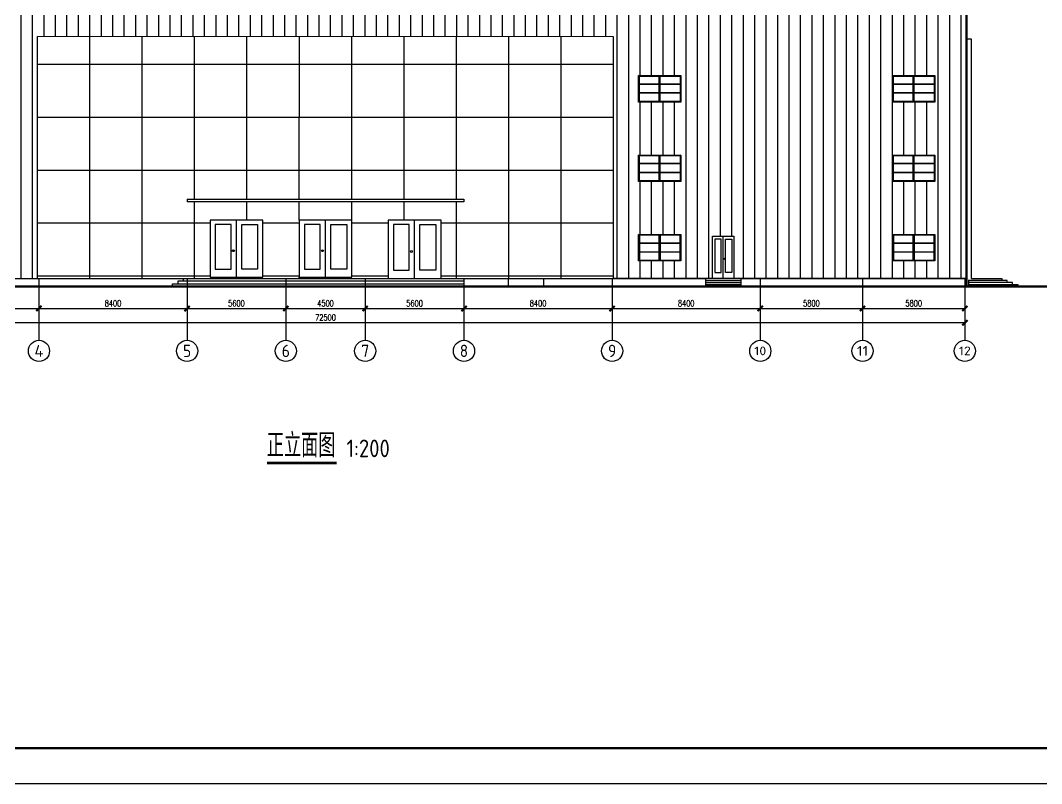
# Model space of a CAD drawing. Extents: x -1 to 1050000, y -900000 to 0.
# Drawn here: x 247610 to 305511, y -180000 to -136753 of the extents above; entities that cross this region are included whole.
import ezdxf
from ezdxf.enums import TextEntityAlignment as Align

# ---------------------------------------------------------------- set-up
doc = ezdxf.new("R2010")
doc.units = 0
doc.header["$LTSCALE"] = 1000
doc.header["$MEASUREMENT"] = 0
for name, color, linetype in [('3T_GLASS', 5, 'Continuous'), ('AXIS', 3, 'Continuous'), ('AXIS_TEXT', 7, 'Continuous'), ('DIM_SYMB', 3, 'Continuous'), ('E_CURTWALL', 71, 'Continuous'), ('E_FLOOR', 4, 'Continuous'), ('E_LINE', 7, 'Continuous'), ('E_ROOF', 4, 'Continuous'), ('E_STAIR', 2, 'Continuous'), ('E_WINDOW', 4, 'Continuous'), ('G-ANNO-TTLB-THIN', 151, 'Continuous'), ('PUB_TEXT', 7, 'Continuous')]:
    doc.layers.add(name, color=color, linetype=linetype)
doc.layers.add('DOTE', color=1, linetype='Continuous', plot=False)
doc.layers.add('G-ANNO-TTLB-WIDE', color=214, linetype='Continuous', lineweight=100)
doc.layers.add('outline', color=10, linetype='Continuous', lineweight=60)
doc.styles.add('_TCH_AXIS', font='tssdeng.shx', dxfattribs={"bigfont": 'GBCBIG.shx'})
doc.styles.add('_TCH_DIM_T3', font='SIMPLEX', dxfattribs={"width": 0.705882, "bigfont": 'GBCBIG'})
doc.styles.get("Standard").update_dxf_attribs({"font": 'gbenor.shx', "bigfont": 'gbcbig.shx'})
doc.dimstyles.new('_TCH_ARCH&&100', dxfattribs={"dimtxt": 297.5, "dimasz": 100, "dimexe": 250, "dimexo": 300, "dimgap": 126.25, "dimtad": 1, "dimdec": 0, "dimzin": 0, "dimdsep": 46, "dimtxsty": '_TCH_DIM_T3', "dimblk": 'ARCHTICK', "dimcen": 0.09, "dimclrt": 7, "dimazin": 2, "dimtfac": 1, "dimtdec": 0, "dimtix": 1, "dimtmove": 2, "dimatfit": 3, "dimfxl": 1, "dimtolj": 1, "dimtzin": 0, "dimarcsym": 0})

# ---------------------------------------------------------------- blocks, each defined once
blk = doc.blocks.new('*U1')
blk.add_line((-525000, 0), (525000, 0))
blk = doc.blocks.new('*U2')
at = {"layer": 'Defpoints', "color": 0, "linetype": 'ByBlock', "lineweight": -2, "transparency": 16777216}
blk.add_blockref('*U1', (0, -180000), dxfattribs=at)
blk = doc.blocks.new('*U24')
at = {"layer": 'E_WINDOW'}
for p, q in [((48, 1467), (0, 1500)), ((0, 1500), (2400, 1500)), ((0, 0), (0, 1500)), ((2352, 1467), (48, 1467)), ((48, 1467), (48, 33)), ((1176, 34), (1176, 1466)), ((1176, 1466), (1224, 1466)), ((1224, 1466), (1224, 34)), ((2400, 1500), (2352, 1467)), ((2352, 33), (2352, 1467)), ((2400, 1500), (2400, 0)), ((48, 996), (48, 1013)), ((48, 1013), (1176, 1013)), ((1176, 996), (48, 996)), ((1224, 1013), (2352, 1013)), ((2352, 996), (1224, 996)), ((2352, 1013), (2352, 996)), ((0, 0), (48, 33)), ((2400, 0), (0, 0)), ((48, 500), (48, 517)), ((48, 517), (1176, 517)), ((1176, 500), (48, 500)), ((48, 33), (2352, 33)), ((1224, 34), (1176, 34)), ((1224, 517), (2352, 517)), ((2352, 500), (1224, 500)), ((2352, 517), (2352, 500)), ((2400, 0), (2352, 33))]:
    blk.add_line(p, q, dxfattribs=at)
blk = doc.blocks.new('*U25')
at = {"layer": 'E_WINDOW'}
for p, q in [((48, 1467), (0, 1500)), ((0, 1500), (2400, 1500)), ((0, 0), (0, 1500)), ((2352, 1467), (48, 1467)), ((48, 1467), (48, 33)), ((1176, 34), (1176, 1466)), ((1176, 1466), (1224, 1466)), ((1224, 1466), (1224, 34)), ((2400, 1500), (2352, 1467)), ((2352, 33), (2352, 1467)), ((2400, 1500), (2400, 0)), ((48, 996), (48, 1013)), ((48, 1013), (1176, 1013)), ((1176, 996), (48, 996)), ((1224, 1013), (2352, 1013)), ((2352, 996), (1224, 996)), ((2352, 1013), (2352, 996)), ((0, 0), (48, 33)), ((2400, 0), (0, 0)), ((48, 500), (48, 517)), ((48, 517), (1176, 517)), ((1176, 500), (48, 500)), ((48, 33), (2352, 33)), ((1224, 34), (1176, 34)), ((1224, 517), (2352, 517)), ((2352, 500), (1224, 500)), ((2352, 517), (2352, 500)), ((2400, 0), (2352, 33))]:
    blk.add_line(p, q, dxfattribs=at)
blk = doc.blocks.new('*U28')
at = {"layer": 'E_WINDOW'}
for p, q in [((48, 1467), (0, 1500)), ((0, 1500), (2400, 1500)), ((0, 0), (0, 1500)), ((48, 1467), (2352, 1467)), ((48, 33), (48, 1467)), ((1176, 34), (1176, 1466)), ((1176, 1466), (1224, 1466)), ((1224, 34), (1224, 1466)), ((2400, 1500), (2352, 1467)), ((2352, 1467), (2352, 33)), ((2400, 1500), (2400, 0)), ((1176, 1013), (48, 1013)), ((48, 996), (48, 1013)), ((1176, 996), (48, 996)), ((2352, 1013), (1224, 1013)), ((2352, 996), (1224, 996)), ((2352, 1013), (2352, 996)), ((48, 33), (0, 0)), ((2400, 0), (0, 0)), ((1176, 517), (48, 517)), ((48, 500), (48, 517)), ((1176, 500), (48, 500)), ((2352, 33), (48, 33)), ((1224, 34), (1176, 34)), ((2352, 517), (1224, 517)), ((2352, 500), (1224, 500)), ((2352, 517), (2352, 500)), ((2352, 33), (2400, 0))]:
    blk.add_line(p, q, dxfattribs=at)
blk = doc.blocks.new('*U29')
at = {"layer": 'E_WINDOW'}
for p, q in [((48, 1467), (0, 1500)), ((0, 1500), (2400, 1500)), ((0, 0), (0, 1500)), ((48, 1467), (2352, 1467)), ((48, 33), (48, 1467)), ((1176, 34), (1176, 1466)), ((1176, 1466), (1224, 1466)), ((1224, 34), (1224, 1466)), ((2400, 1500), (2352, 1467)), ((2352, 1467), (2352, 33)), ((2400, 1500), (2400, 0)), ((1176, 1013), (48, 1013)), ((48, 996), (48, 1013)), ((1176, 996), (48, 996)), ((2352, 1013), (1224, 1013)), ((2352, 996), (1224, 996)), ((2352, 1013), (2352, 996)), ((48, 33), (0, 0)), ((2400, 0), (0, 0)), ((1176, 517), (48, 517)), ((48, 500), (48, 517)), ((1176, 500), (48, 500)), ((2352, 33), (48, 33)), ((1224, 34), (1176, 34)), ((2352, 517), (1224, 517)), ((2352, 500), (1224, 500)), ((2352, 517), (2352, 500)), ((2352, 33), (2400, 0))]:
    blk.add_line(p, q, dxfattribs=at)
blk = doc.blocks.new('*U30')
at = {"layer": 'E_WINDOW'}
for p, q in [((48, 1467), (0, 1500)), ((0, 1500), (2400, 1500)), ((0, 0), (0, 1500)), ((48, 1467), (2352, 1467)), ((48, 33), (48, 1467)), ((1176, 34), (1176, 1466)), ((1176, 1466), (1224, 1466)), ((1224, 34), (1224, 1466)), ((2400, 1500), (2352, 1467)), ((2352, 1467), (2352, 33)), ((2400, 1500), (2400, 0)), ((1176, 1013), (48, 1013)), ((48, 996), (48, 1013)), ((1176, 996), (48, 996)), ((2352, 1013), (1224, 1013)), ((2352, 996), (1224, 996)), ((2352, 1013), (2352, 996)), ((48, 33), (0, 0)), ((2400, 0), (0, 0)), ((1176, 517), (48, 517)), ((48, 500), (48, 517)), ((1176, 500), (48, 500)), ((2352, 33), (48, 33)), ((1224, 34), (1176, 34)), ((2352, 517), (1224, 517)), ((2352, 500), (1224, 500)), ((2352, 517), (2352, 500)), ((2352, 33), (2400, 0))]:
    blk.add_line(p, q, dxfattribs=at)
blk = doc.blocks.new('*U31')
at = {"layer": 'E_WINDOW'}
for p, q in [((48, 1467), (0, 1500)), ((0, 1500), (2400, 1500)), ((0, 0), (0, 1500)), ((48, 1467), (2352, 1467)), ((48, 33), (48, 1467)), ((1176, 34), (1176, 1466)), ((1176, 1466), (1224, 1466)), ((1224, 34), (1224, 1466)), ((2400, 1500), (2352, 1467)), ((2352, 1467), (2352, 33)), ((2400, 1500), (2400, 0)), ((1176, 1013), (48, 1013)), ((48, 996), (48, 1013)), ((1176, 996), (48, 996)), ((2352, 1013), (1224, 1013)), ((2352, 996), (1224, 996)), ((2352, 1013), (2352, 996)), ((48, 33), (0, 0)), ((2400, 0), (0, 0)), ((1176, 517), (48, 517)), ((48, 500), (48, 517)), ((1176, 500), (48, 500)), ((2352, 33), (48, 33)), ((1224, 34), (1176, 34)), ((2352, 517), (1224, 517)), ((2352, 500), (1224, 500)), ((2352, 517), (2352, 500)), ((2352, 33), (2400, 0))]:
    blk.add_line(p, q, dxfattribs=at)
blk = doc.blocks.new('_ArchTick')
at = {"color": 0, "linetype": 'ByBlock', "const_width": 0.4}
blk.add_lwpolyline([(-0.5, -0.5), (0.5, 0.5)], dxfattribs=at)
blk = doc.blocks.new('*D655')
at = {"layer": 'AXIS', "color": 0, "lineweight": -2, "transparency": 16777216}
for p, q in [((240260, -152130.845965), (240260, -153330.845965)), ((248660, -152130.845965), (248660, -153330.845965)), ((240260, -153080.845965), (248660, -153080.845965))]:
    blk.add_line(p, q, dxfattribs=at)
at = {"layer": 'Defpoints', "color": 0, "transparency": 16777216}
for p in [(240260, -151830.845965), (248660, -151830.845965), (248660, -153080.845965)]:
    blk.add_point(p, dxfattribs=at)
at = {"layer": 'AXIS', "color": 0, "lineweight": -2, "transparency": 16777216, "xscale": 300, "yscale": 300, "zscale": 300, "rotation": 180}
blk.add_blockref('_ArchTick', (240260, -153080.845965), dxfattribs=at)
at = {"layer": 'AXIS', "color": 0, "lineweight": -2, "transparency": 16777216, "xscale": 300, "yscale": 300, "zscale": 300}
blk.add_blockref('_ArchTick', (248660, -153080.845965), dxfattribs=at)
at = {"layer": 'AXIS', "color": 7, "transparency": 16777216, "insert": (244460, -152785.845965), "char_height": 350, "attachment_point": 5, "style": '_TCH_DIM_T3'}
blk.add_mtext('\\A1;8400', dxfattribs=at)
blk = doc.blocks.new('*D656')
at = {"layer": 'AXIS', "color": 0, "lineweight": -2, "transparency": 16777216}
for p, q in [((248660, -152130.845965), (248660, -153330.845965)), ((257060, -152130.845965), (257060, -153330.845965)), ((248660, -153080.845965), (257060, -153080.845965))]:
    blk.add_line(p, q, dxfattribs=at)
at = {"layer": 'Defpoints', "color": 0, "transparency": 16777216}
for p in [(248660, -151830.845965), (257060, -151830.845965), (257060, -153080.845965)]:
    blk.add_point(p, dxfattribs=at)
at = {"layer": 'AXIS', "color": 0, "lineweight": -2, "transparency": 16777216, "xscale": 300, "yscale": 300, "zscale": 300, "rotation": 180}
blk.add_blockref('_ArchTick', (248660, -153080.845965), dxfattribs=at)
at = {"layer": 'AXIS', "color": 0, "lineweight": -2, "transparency": 16777216, "xscale": 300, "yscale": 300, "zscale": 300}
blk.add_blockref('_ArchTick', (257060, -153080.845965), dxfattribs=at)
at = {"layer": 'AXIS', "color": 7, "transparency": 16777216, "insert": (252860, -152785.845965), "char_height": 350, "attachment_point": 5, "style": '_TCH_DIM_T3'}
blk.add_mtext('\\A1;8400', dxfattribs=at)
blk = doc.blocks.new('*D657')
at = {"layer": 'AXIS', "color": 0, "lineweight": -2, "transparency": 16777216}
for p, q in [((257060, -152130.845965), (257060, -153330.845965)), ((262660, -152130.845965), (262660, -153330.845965)), ((257060, -153080.845965), (262660, -153080.845965))]:
    blk.add_line(p, q, dxfattribs=at)
at = {"layer": 'Defpoints', "color": 0, "transparency": 16777216}
for p in [(257060, -151830.845965), (262660, -151830.845965), (262660, -153080.845965)]:
    blk.add_point(p, dxfattribs=at)
at = {"layer": 'AXIS', "color": 0, "lineweight": -2, "transparency": 16777216, "xscale": 300, "yscale": 300, "zscale": 300, "rotation": 180}
blk.add_blockref('_ArchTick', (257060, -153080.845965), dxfattribs=at)
at = {"layer": 'AXIS', "color": 0, "lineweight": -2, "transparency": 16777216, "xscale": 300, "yscale": 300, "zscale": 300}
blk.add_blockref('_ArchTick', (262660, -153080.845965), dxfattribs=at)
at = {"layer": 'AXIS', "color": 7, "transparency": 16777216, "insert": (259860, -152785.845965), "char_height": 350, "attachment_point": 5, "style": '_TCH_DIM_T3'}
blk.add_mtext('\\A1;5600', dxfattribs=at)
blk = doc.blocks.new('*D658')
at = {"layer": 'AXIS', "color": 0, "lineweight": -2, "transparency": 16777216}
for p, q in [((262660, -152130.845965), (262660, -153330.845965)), ((267160, -152130.845965), (267160, -153330.845965)), ((262660, -153080.845965), (267160, -153080.845965))]:
    blk.add_line(p, q, dxfattribs=at)
at = {"layer": 'Defpoints', "color": 0, "transparency": 16777216}
for p in [(262660, -151830.845965), (267160, -151830.845965), (267160, -153080.845965)]:
    blk.add_point(p, dxfattribs=at)
at = {"layer": 'AXIS', "color": 0, "lineweight": -2, "transparency": 16777216, "xscale": 300, "yscale": 300, "zscale": 300, "rotation": 180}
blk.add_blockref('_ArchTick', (262660, -153080.845965), dxfattribs=at)
at = {"layer": 'AXIS', "color": 0, "lineweight": -2, "transparency": 16777216, "xscale": 300, "yscale": 300, "zscale": 300}
blk.add_blockref('_ArchTick', (267160, -153080.845965), dxfattribs=at)
at = {"layer": 'AXIS', "color": 7, "transparency": 16777216, "insert": (264910, -152785.845965), "char_height": 350, "attachment_point": 5, "style": '_TCH_DIM_T3'}
blk.add_mtext('\\A1;4500', dxfattribs=at)
blk = doc.blocks.new('*D659')
at = {"layer": 'AXIS', "color": 0, "lineweight": -2, "transparency": 16777216}
for p, q in [((267160, -152130.845965), (267160, -153330.845965)), ((272760, -152130.845965), (272760, -153330.845965)), ((267160, -153080.845965), (272760, -153080.845965))]:
    blk.add_line(p, q, dxfattribs=at)
at = {"layer": 'Defpoints', "color": 0, "transparency": 16777216}
for p in [(267160, -151830.845965), (272760, -151830.845965), (272760, -153080.845965)]:
    blk.add_point(p, dxfattribs=at)
at = {"layer": 'AXIS', "color": 0, "lineweight": -2, "transparency": 16777216, "xscale": 300, "yscale": 300, "zscale": 300, "rotation": 180}
blk.add_blockref('_ArchTick', (267160, -153080.845965), dxfattribs=at)
at = {"layer": 'AXIS', "color": 0, "lineweight": -2, "transparency": 16777216, "xscale": 300, "yscale": 300, "zscale": 300}
blk.add_blockref('_ArchTick', (272760, -153080.845965), dxfattribs=at)
at = {"layer": 'AXIS', "color": 7, "transparency": 16777216, "insert": (269960, -152785.845965), "char_height": 350, "attachment_point": 5, "style": '_TCH_DIM_T3'}
blk.add_mtext('\\A1;5600', dxfattribs=at)
blk = doc.blocks.new('*D647')
at = {"layer": 'AXIS', "color": 0, "lineweight": -2, "transparency": 16777216}
for p, q in [((272760, -152130.845965), (272760, -153330.845965)), ((281160, -152130.845965), (281160, -153330.845965)), ((272760, -153080.845965), (281160, -153080.845965))]:
    blk.add_line(p, q, dxfattribs=at)
at = {"layer": 'Defpoints', "color": 0, "transparency": 16777216}
for p in [(272760, -151830.845965), (281160, -151830.845965), (281160, -153080.845965)]:
    blk.add_point(p, dxfattribs=at)
at = {"layer": 'AXIS', "color": 0, "lineweight": -2, "transparency": 16777216, "xscale": 300, "yscale": 300, "zscale": 300, "rotation": 180}
blk.add_blockref('_ArchTick', (272760, -153080.845965), dxfattribs=at)
at = {"layer": 'AXIS', "color": 0, "lineweight": -2, "transparency": 16777216, "xscale": 300, "yscale": 300, "zscale": 300}
blk.add_blockref('_ArchTick', (281160, -153080.845965), dxfattribs=at)
at = {"layer": 'AXIS', "color": 7, "transparency": 16777216, "insert": (276960, -152785.845965), "char_height": 350, "attachment_point": 5, "style": '_TCH_DIM_T3'}
blk.add_mtext('\\A1;8400', dxfattribs=at)
blk = doc.blocks.new('*D648')
at = {"layer": 'AXIS', "color": 0, "lineweight": -2, "transparency": 16777216}
for p, q in [((281160, -152130.845965), (281160, -153330.845965)), ((289560, -152130.845965), (289560, -153330.845965)), ((281160, -153080.845965), (289560, -153080.845965))]:
    blk.add_line(p, q, dxfattribs=at)
at = {"layer": 'Defpoints', "color": 0, "transparency": 16777216}
for p in [(281160, -151830.845965), (289560, -151830.845965), (289560, -153080.845965)]:
    blk.add_point(p, dxfattribs=at)
at = {"layer": 'AXIS', "color": 0, "lineweight": -2, "transparency": 16777216, "xscale": 300, "yscale": 300, "zscale": 300, "rotation": 180}
blk.add_blockref('_ArchTick', (281160, -153080.845965), dxfattribs=at)
at = {"layer": 'AXIS', "color": 0, "lineweight": -2, "transparency": 16777216, "xscale": 300, "yscale": 300, "zscale": 300}
blk.add_blockref('_ArchTick', (289560, -153080.845965), dxfattribs=at)
at = {"layer": 'AXIS', "color": 7, "transparency": 16777216, "insert": (285360, -152785.845965), "char_height": 350, "attachment_point": 5, "style": '_TCH_DIM_T3'}
blk.add_mtext('\\A1;8400', dxfattribs=at)
blk = doc.blocks.new('*D649')
at = {"layer": 'AXIS', "color": 0, "lineweight": -2, "transparency": 16777216}
for p, q in [((289560, -152130.845965), (289560, -153330.845965)), ((295360, -152130.845965), (295360, -153330.845965)), ((289560, -153080.845965), (295360, -153080.845965))]:
    blk.add_line(p, q, dxfattribs=at)
at = {"layer": 'Defpoints', "color": 0, "transparency": 16777216}
for p in [(289560, -151830.845965), (295360, -151830.845965), (295360, -153080.845965)]:
    blk.add_point(p, dxfattribs=at)
at = {"layer": 'AXIS', "color": 0, "lineweight": -2, "transparency": 16777216, "xscale": 300, "yscale": 300, "zscale": 300, "rotation": 180}
blk.add_blockref('_ArchTick', (289560, -153080.845965), dxfattribs=at)
at = {"layer": 'AXIS', "color": 0, "lineweight": -2, "transparency": 16777216, "xscale": 300, "yscale": 300, "zscale": 300}
blk.add_blockref('_ArchTick', (295360, -153080.845965), dxfattribs=at)
at = {"layer": 'AXIS', "color": 7, "transparency": 16777216, "insert": (292460, -152785.845965), "char_height": 350, "attachment_point": 5, "style": '_TCH_DIM_T3'}
blk.add_mtext('\\A1;5800', dxfattribs=at)
blk = doc.blocks.new('*D650')
at = {"layer": 'AXIS', "color": 0, "lineweight": -2, "transparency": 16777216}
for p, q in [((295360, -152130.845965), (295360, -153330.845965)), ((301160, -152130.845965), (301160, -153330.845965)), ((295360, -153080.845965), (301160, -153080.845965))]:
    blk.add_line(p, q, dxfattribs=at)
at = {"layer": 'Defpoints', "color": 0, "transparency": 16777216}
for p in [(295360, -151830.845965), (301160, -151830.845965), (301160, -153080.845965)]:
    blk.add_point(p, dxfattribs=at)
at = {"layer": 'AXIS', "color": 0, "lineweight": -2, "transparency": 16777216, "xscale": 300, "yscale": 300, "zscale": 300, "rotation": 180}
blk.add_blockref('_ArchTick', (295360, -153080.845965), dxfattribs=at)
at = {"layer": 'AXIS', "color": 0, "lineweight": -2, "transparency": 16777216, "xscale": 300, "yscale": 300, "zscale": 300}
blk.add_blockref('_ArchTick', (301160, -153080.845965), dxfattribs=at)
at = {"layer": 'AXIS', "color": 7, "transparency": 16777216, "insert": (298260, -152785.845965), "char_height": 350, "attachment_point": 5, "style": '_TCH_DIM_T3'}
blk.add_mtext('\\A1;5800', dxfattribs=at)
blk = doc.blocks.new('*D651')
at = {"layer": 'AXIS', "color": 0, "lineweight": -2, "transparency": 16777216}
for p, q in [((228660, -152130.845965), (228660, -154130.845965)), ((301160, -152130.845965), (301160, -154130.845965)), ((228660, -153880.845965), (301160, -153880.845965))]:
    blk.add_line(p, q, dxfattribs=at)
at = {"layer": 'Defpoints', "color": 0, "transparency": 16777216}
for p in [(228660, -151830.845965), (301160, -151830.845965), (301160, -153880.845965)]:
    blk.add_point(p, dxfattribs=at)
at = {"layer": 'AXIS', "color": 0, "lineweight": -2, "transparency": 16777216, "xscale": 300, "yscale": 300, "zscale": 300, "rotation": 180}
blk.add_blockref('_ArchTick', (228660, -153880.845965), dxfattribs=at)
at = {"layer": 'AXIS', "color": 0, "lineweight": -2, "transparency": 16777216, "xscale": 300, "yscale": 300, "zscale": 300}
blk.add_blockref('_ArchTick', (301160, -153880.845965), dxfattribs=at)
at = {"layer": 'AXIS', "color": 7, "transparency": 16777216, "insert": (264910, -153585.845965), "char_height": 350, "attachment_point": 5, "style": '_TCH_DIM_T3'}
blk.add_mtext('\\A1;72500', dxfattribs=at)
blk = doc.blocks.new('$EWDLib$00000642')
for p, q in [((1500, 2100), (0, 2100)), ((0, 2100), (0, 0)), ((1500, 0), (1500, 2100)), ((150, 1950), (150, 300)), ((600, 1950), (150, 1950)), ((900, 1950), (1350, 1950)), ((1350, 1950), (1350, 300)), ((150, 300), (600, 300)), ((1350, 300), (900, 300)), ((0, 0), (1500, 0))]:
    blk.add_line(p, q)
for points in [[(750, 0), (750, 2100)], [(600, 300), (600, 1950)], [(900, 300), (900, 1950)]]:
    blk.add_lwpolyline(points)
blk.add_circle((663, 975), 31)

msp = doc.modelspace()

# ---------------------------------------------------------------- hatches: boundary and pattern name
at = {"layer": '3T_GLASS'}
h = msp.add_hatch(dxfattribs=at)
h.set_pattern_fill('_USER', color=5, scale=650, angle=90, pattern_type=0)
h.set_pattern_definition([(90, (0, 0), (-650, 4e-14), [])])
h.paths.add_polyline_path([(301260, -136380.85), (289660, -136380.85), (240160, -136380.85), (228560, -136380.85), (228560, -151380.85), (241760, -151380.85), (241760, -148980.76), (242960, -148980.76), (242960, -151380.85), (243360, -151380.85), (248585, -151380.85), (248585, -137669.45), (281235, -137674.26), (281235, -151380.85), (286860, -151380.85), (286860, -148980.76), (288060, -148980.76), (288060, -151380.85), (288460, -151380.85), (301260, -151380.85)])
h.paths.add_polyline_path([(285060, -144380.85), (285060, -145880.85), (282660, -145880.85), (282660, -144380.85)], flags=16)
h.paths.add_polyline_path([(285012.07, -144414.27), (285012.07, -145847.42), (282707.93, -145847.42), (282707.93, -144414.27)], flags=0)
h.paths.add_polyline_path([(285011.81, -144884.93), (283883.97, -144884.93), (283883.97, -145363.77), (285011.81, -145363.77), (285011.81, -145380.48), (283883.97, -145380.48), (283883.97, -145847.06), (283836.03, -145847.06), (283836.03, -145380.48), (282708.19, -145380.48), (282708.19, -145363.77), (283836.03, -145363.77), (283836.03, -144884.93), (282708.19, -144884.93), (282708.19, -144868.22), (283836.03, -144868.22), (283836.03, -144414.45), (283883.97, -144414.45), (283883.97, -144868.22), (285011.81, -144868.22)], flags=0)
h.paths.add_polyline_path([(285060, -141380.85), (282660, -141380.85), (282660, -139880.85), (285060, -139880.85)], flags=16)
h.paths.add_polyline_path([(285012.07, -141347.42), (282707.93, -141347.42), (282707.93, -139914.27), (285012.07, -139914.27)], flags=0)
h.paths.add_polyline_path([(285011.81, -140880.48), (283883.97, -140880.48), (283883.97, -141347.06), (283836.03, -141347.06), (283836.03, -140880.48), (282708.19, -140880.48), (282708.19, -140863.77), (283836.03, -140863.77), (283836.03, -140384.93), (282708.19, -140384.93), (282708.19, -140368.22), (283836.03, -140368.22), (283836.03, -139914.45), (283883.97, -139914.45), (283883.97, -140368.22), (285011.81, -140368.22), (285011.81, -140384.93), (283883.97, -140384.93), (283883.97, -140863.77), (285011.81, -140863.77)], flags=0)
h.paths.add_polyline_path([(285060, -148880.85), (285060, -150380.85), (282660, -150380.85), (282660, -148880.85)], flags=16)
h.paths.add_polyline_path([(285012.07, -148914.27), (285012.07, -150347.42), (282707.93, -150347.42), (282707.93, -148914.27)], flags=0)
h.paths.add_polyline_path([(285011.81, -149384.93), (283883.97, -149384.93), (283883.97, -149863.77), (285011.81, -149863.77), (285011.81, -149880.48), (283883.97, -149880.48), (283883.97, -150347.06), (283836.03, -150347.06), (283836.03, -149880.48), (282708.19, -149880.48), (282708.19, -149863.77), (283836.03, -149863.77), (283836.03, -149384.93), (282708.19, -149384.93), (282708.19, -149368.22), (283836.03, -149368.22), (283836.03, -148914.45), (283883.97, -148914.45), (283883.97, -149368.22), (285011.81, -149368.22)], flags=0)
h.paths.add_polyline_path([(297060, -144380.85), (299460, -144380.85), (299460, -145880.85), (297060, -145880.85)], flags=16)
h.paths.add_polyline_path([(297107.93, -144414.27), (299412.07, -144414.27), (299412.07, -145847.42), (297107.93, -145847.42)], flags=0)
h.paths.add_polyline_path([(297060, -141380.85), (297060, -139880.85), (299460, -139880.85), (299460, -141380.85)], flags=16)
h.paths.add_polyline_path([(297107.93, -141347.42), (297107.93, -139914.27), (299412.07, -139914.27), (299412.07, -141347.42)], flags=0)
h.paths.add_polyline_path([(297108.19, -144868.22), (298236.03, -144868.22), (298236.03, -144414.45), (298283.97, -144414.45), (298283.97, -144868.22), (299411.81, -144868.22), (299411.81, -144884.93), (298283.97, -144884.93), (298283.97, -145363.77), (299411.81, -145363.77), (299411.81, -145380.48), (298283.97, -145380.48), (298283.97, -145847.06), (298236.03, -145847.06), (298236.03, -145380.48), (297108.19, -145380.48), (297108.19, -145363.77), (298236.03, -145363.77), (298236.03, -144884.93), (297108.19, -144884.93)], flags=0)
h.paths.add_polyline_path([(297108.19, -140880.48), (297108.19, -140863.77), (298236.03, -140863.77), (298236.03, -140384.93), (297108.19, -140384.93), (297108.19, -140368.22), (298236.03, -140368.22), (298236.03, -139914.45), (298283.97, -139914.45), (298283.97, -140368.22), (299411.81, -140368.22), (299411.81, -140384.93), (298283.97, -140384.93), (298283.97, -140863.77), (299411.81, -140863.77), (299411.81, -140880.48), (298283.97, -140880.48), (298283.97, -141347.06), (298236.03, -141347.06), (298236.03, -140880.48)], flags=0)
h.paths.add_polyline_path([(297060, -148880.85), (299460, -148880.85), (299460, -150380.85), (297060, -150380.85)], flags=16)
h.paths.add_polyline_path([(297107.93, -148914.27), (299412.07, -148914.27), (299412.07, -150347.42), (297107.93, -150347.42)], flags=0)
h.paths.add_polyline_path([(297108.19, -149368.22), (298236.03, -149368.22), (298236.03, -148914.45), (298283.97, -148914.45), (298283.97, -149368.22), (299411.81, -149368.22), (299411.81, -149384.93), (298283.97, -149384.93), (298283.97, -149863.77), (299411.81, -149863.77), (299411.81, -149880.48), (298283.97, -149880.48), (298283.97, -150347.06), (298236.03, -150347.06), (298236.03, -149880.48), (297108.19, -149880.48), (297108.19, -149863.77), (298236.03, -149863.77), (298236.03, -149384.93), (297108.19, -149384.93)], flags=0)
h.paths.add_polyline_path([(247160, -144380.85), (247160, -145880.85), (244760, -145880.85), (244760, -144380.85)], flags=16)
h.paths.add_polyline_path([(247112.07, -144414.27), (247112.07, -145847.42), (244807.93, -145847.42), (244807.93, -144414.27)], flags=0)
h.paths.add_polyline_path([(247160, -141380.85), (244760, -141380.85), (244760, -139880.85), (247160, -139880.85)], flags=16)
h.paths.add_polyline_path([(247112.07, -141347.42), (244807.93, -141347.42), (244807.93, -139914.27), (247112.07, -139914.27)], flags=0)
h.paths.add_polyline_path([(247111.81, -144884.93), (245983.97, -144884.93), (245983.97, -145363.77), (247111.81, -145363.77), (247111.81, -145380.48), (245983.97, -145380.48), (245983.97, -145847.06), (245936.03, -145847.06), (245936.03, -145380.48), (244808.19, -145380.48), (244808.19, -145363.77), (245936.03, -145363.77), (245936.03, -144884.93), (244808.19, -144884.93), (244808.19, -144868.22), (245936.03, -144868.22), (245936.03, -144414.45), (245983.97, -144414.45), (245983.97, -144868.22), (247111.81, -144868.22)], flags=0)
h.paths.add_polyline_path([(247111.81, -140880.48), (245983.97, -140880.48), (245983.97, -141347.06), (245936.03, -141347.06), (245936.03, -140880.48), (244808.19, -140880.48), (244808.19, -140863.77), (245936.03, -140863.77), (245936.03, -140384.93), (244808.19, -140384.93), (244808.19, -140368.22), (245936.03, -140368.22), (245936.03, -139914.45), (245983.97, -139914.45), (245983.97, -140368.22), (247111.81, -140368.22), (247111.81, -140384.93), (245983.97, -140384.93), (245983.97, -140863.77), (247111.81, -140863.77)], flags=0)
h.paths.add_polyline_path([(247160, -148880.85), (247160, -150380.85), (244760, -150380.85), (244760, -148880.85)], flags=16)
h.paths.add_polyline_path([(247112.07, -148914.27), (247112.07, -150347.42), (244807.93, -150347.42), (244807.93, -148914.27)], flags=0)
h.paths.add_polyline_path([(247111.81, -149384.93), (245983.97, -149384.93), (245983.97, -149863.77), (247111.81, -149863.77), (247111.81, -149880.48), (245983.97, -149880.48), (245983.97, -150347.06), (245936.03, -150347.06), (245936.03, -149880.48), (244808.19, -149880.48), (244808.19, -149863.77), (245936.03, -149863.77), (245936.03, -149384.93), (244808.19, -149384.93), (244808.19, -149368.22), (245936.03, -149368.22), (245936.03, -148914.45), (245983.97, -148914.45), (245983.97, -149368.22), (247111.81, -149368.22)], flags=0)

# ---------------------------------------------------------------- linework, layer by layer
at = {"layer": 'AXIS'}
for p, q in [((248660, -152880.85), (248660, -154880.85)), ((257060, -152880.85), (257060, -154880.85)), ((262660, -152880.85), (262660, -154880.85)), ((267160, -152880.85), (267160, -154880.85)), ((272760, -152880.85), (272760, -154880.85)), ((281160, -152880.85), (281160, -154880.85)), ((289560, -152880.85), (289560, -154880.85)), ((295360, -152880.85), (295360, -154880.85)), ((301160, -152880.85), (301160, -154880.85))]:
    msp.add_line(p, q, dxfattribs=at)
for centre in [(248660, -155480.85), (257060, -155480.85), (262660, -155480.85), (267160, -155480.85), (272760, -155480.85), (281160, -155480.85), (289560, -155480.85), (295360, -155480.85), (301160, -155480.85)]:
    msp.add_circle(centre, 600, dxfattribs=at)
at = {"layer": 'DIM_SYMB', "const_width": 140}
msp.add_lwpolyline([(261581.92, -161831.87), (265540.64, -161831.87)], dxfattribs=at)
at = {"layer": 'DOTE'}
for p, q in [((248660, -151380.85), (248660, -152880.85)), ((257060, -151380.85), (257060, -152880.85)), ((262660, -151380.85), (262660, -152880.85)), ((267160, -151380.85), (267160, -152880.85)), ((272760, -151380.85), (272760, -152880.85)), ((281160, -151380.85), (281160, -152880.85)), ((289560, -151380.85), (289560, -152880.85)), ((295360, -151380.85), (295360, -152880.85)), ((301160, -151380.85), (301160, -152880.85))]:
    msp.add_line(p, q, dxfattribs=at)
at = {"layer": 'E_CURTWALL'}
for p, q in [((278271.74, -151380.85), (278274.62, -137672.74)), ((281235, -151380.85), (281235, -137674.26))]:
    msp.add_line(p, q, dxfattribs=at)
for points in [[(248585, -151380.85), (248585, -137670.77)], [(251541.74, -151380.85), (251544.62, -137670.97)], [(254511.74, -151380.85), (254514.62, -137671.17)], [(257482.68, -146880.85), (257484.62, -137671.36)], [(260452.68, -146880.85), (260454.62, -137671.56)], [(263422.68, -146880.85), (263424.62, -137671.76)], [(266392.68, -146880.85), (266394.62, -137671.95)], [(269362.68, -146880.85), (269364.62, -137672.15)], [(272332.68, -146880.85), (272334.62, -137672.34)], [(275301.74, -151380.85), (275304.62, -137672.54)], [(301530, -151380.85), (301530, -137805.85), (301260, -137805.85)], [(248585, -139230.85), (281235, -139230.85)], [(248585, -142230.85), (281235, -142230.85)], [(248585, -145230.85), (281235, -145230.85)], [(257481.74, -151380.85), (257482.65, -147030.85)], [(260452.43, -148080.85), (260452.65, -147030.85)], [(263422.43, -148080.85), (263422.65, -147030.85)], [(266392.43, -148080.85), (266392.65, -147030.85)], [(269362.43, -148080.85), (269362.65, -147030.85)], [(272331.74, -151380.85), (272332.65, -147030.85)], [(248585, -148230.85), (258360, -148230.85)], [(261360, -148230.85), (263410, -148230.85)], [(266410, -148230.85), (268460, -148230.85)], [(271460, -148230.85), (281235, -148230.85)], [(248585, -151230.85), (258360, -151230.85)], [(260451.74, -151380.85), (260451.75, -151305.85)], [(261360, -151230.85), (263410, -151230.85)], [(263421.74, -151380.85), (263421.75, -151305.85)], [(266391.74, -151380.85), (266391.75, -151305.85)], [(266410, -151230.85), (268460, -151230.85)], [(271460, -151230.85), (281235, -151230.85)]]:
    msp.add_lwpolyline(points, dxfattribs=at)
at = {"layer": 'E_FLOOR'}
msp.add_lwpolyline([(228560, -151380.85), (301260, -151380.85)], dxfattribs=at)
at = {"layer": 'E_LINE'}
for p, q in [((301260, -151830.85), (301260, -136380.85)), ((228560, -151380.85), (248585, -151380.85)), ((301260, -151380.85), (281235, -151380.85))]:
    msp.add_line(p, q, dxfattribs=at)
at = {"layer": 'E_LINE', "lineweight": 90}
msp.add_line((217655, -151830.85), (312165, -151830.85), dxfattribs=at)
at = {"layer": 'E_LINE', "const_width": 40}
msp.add_lwpolyline([(217655, -151850.85), (312165, -151850.85)], dxfattribs=at)
at = {"layer": 'E_ROOF'}
msp.add_line((281235, -137674.26), (248585, -137669.45), dxfattribs=at)
at = {"layer": 'E_STAIR'}
for p, q in [((257060, -146880.85), (272760, -146880.85)), ((257060, -146880.85), (257060, -147030.85)), ((272760, -147030.85), (257060, -147030.85)), ((272760, -146880.85), (272760, -147030.85)), ((256835, -151380.85), (256835, -151530.85)), ((257060, -151380.85), (272760, -151380.85)), ((257060, -151380.85), (257060, -151530.85)), ((272760, -151380.85), (272760, -151850.85)), ((275260, -151380.85), (275260, -151850.85)), ((277260, -151380.85), (277260, -151850.85)), ((288460, -151380.85), (286460, -151380.85)), ((286460, -151380.85), (286460, -151830.85)), ((286460, -151493.35), (288460, -151493.35)), ((286460, -151605.85), (288460, -151605.85)), ((288460, -151380.85), (288460, -151830.85)), ((301380, -151830.85), (301380, -151455.85)), ((286460, -151718.35), (288460, -151718.35))]:
    msp.add_line(p, q, dxfattribs=at)
for points in [[(256235, -151830.85), (256235, -151680.85), (272760, -151680.85)], [(272760, -151530.85), (256535, -151530.85), (256535, -151680.85)], [(303560, -151605.85), (303560, -151493.35), (301380, -151493.35)], [(303860, -151718.35), (303860, -151605.85), (301380, -151605.85)], [(301530, -151380.85), (303260, -151380.85), (303260, -151493.35)], [(301380, -151718.35), (304160, -151718.35), (304160, -151830.85)]]:
    msp.add_lwpolyline(points, dxfattribs=at)
at = {"layer": 'G-ANNO-TTLB-THIN'}
msp.add_lwpolyline([(210000, -180000), (378200, -180000), (378200, -61200), (210000, -61200)], close=True, dxfattribs=at)
at = {"layer": 'G-ANNO-TTLB-WIDE'}
msp.add_lwpolyline([(376200, -63200), (215000, -63200), (215000, -178000), (376200, -178000)], close=True, dxfattribs=at)
at = {"layer": 'outline'}
msp.add_lwpolyline([(228560, -151850.85), (228560, -136380.85), (240160, -136380.85), (240160, -83580.85), (256810, -83580.85), (256810, -81780.85), (259960, -81780.85), (259960, -80638.73), (269860, -80580.85), (269860, -81780.85), (273010, -81780.85), (273010, -83580.85), (289660, -83580.85), (289660, -136380.85), (301260, -136380.85), (301260, -151830.85), (228560, -151830.85)], dxfattribs=at)

# ---------------------------------------------------------------- block references
at = {"layer": 'Defpoints'}
msp.add_blockref('*U2', (525000, 0), dxfattribs=at)
at = {"layer": 'E_WINDOW'}
for name, p in [('*U31', (282660, -141380.85)), ('*U30', (297060, -141380.85)), ('*U29', (282660, -145880.85)), ('*U28', (297060, -145880.85)), ('*U25', (282660, -150380.85)), ('*U24', (297060, -150380.85))]:
    msp.add_blockref(name, p, dxfattribs=at)
at = {"layer": 'E_WINDOW', "xscale": 2}
for p, yscale in [((258360, -151305.85), 1.535714285714286), ((263410, -151305.85), 1.535714285714286), ((268460, -151380.85), 1.571428571428571)]:
    msp.add_blockref('$EWDLib$00000642', p, dxfattribs=dict(at, yscale=yscale))
at = {"layer": 'E_WINDOW', "xscale": 0.8, "yscale": -1.1429, "zscale": 0.08, "rotation": 180}
msp.add_blockref('$EWDLib$00000642', (288060, -151380.85), dxfattribs=at)

# ---------------------------------------------------------------- texts
at = {"layer": 'AXIS_TEXT', "style": '_TCH_AXIS'}
for s, height, width, p, p2 in [('4', 668.16, 1.320635, (248405.46, -155814.93), (248914.54, -155814.93)), ('5', 698.92, 1.238095, (256827.03, -155830.31), (257292.97, -155830.31)), ('6', 698.92, 1.333333, (262427.03, -155830.31), (262892.97, -155830.31)), ('7', 698.92, 1.238095, (266927.03, -155830.31), (267392.97, -155830.31)), ('8', 698.92, 1.238095, (272527.03, -155830.31), (272992.97, -155830.31)), ('9', 698.92, 1.333333, (280927.03, -155830.31), (281392.97, -155830.31)), ('10', 492.668, 1.196825, (289219.82, -155727.18), (289900.18, -155727.18)), ('11', 553.144, 1.414966, (295043.92, -155757.42), (295676.08, -155757.42)), ('12', 492.668, 1.196825, (300819.82, -155727.18), (301500.18, -155727.18))]:
    msp.add_text(s, height=height, dxfattribs=dict(at, width=width)).set_placement(p, p2, align=Align.FIT)
at = {"layer": 'PUB_TEXT'}
for s, height, p in [('正立面图', 1350.355, (261581.92, -161507.18)), ('1:200', 1000, (266100.64, -161507.18))]:
    msp.add_text(s, height=height, dxfattribs=at).set_placement(p)

# ---------------------------------------------------------------- dimensions: what is measured, and where the dimension line sits
at = {"layer": 'AXIS'}
for p1, p2, distance, picture, middle in [((228660, -151830.85), (301160, -151830.85), -2050, '*D651', (264910, -153585.85)), ((240260, -151830.85), (248660, -151830.85), -1250, '*D655', (244460, -152785.85)), ((248660, -151830.85), (257060, -151830.85), -1250, '*D656', (252860, -152785.85)), ((257060, -151830.85), (262660, -151830.85), -1250, '*D657', (259860, -152785.85)), ((262660, -151830.85), (267160, -151830.85), -1250, '*D658', (264910, -152785.85)), ((267160, -151830.85), (272760, -151830.85), -1250, '*D659', (269960, -152785.85)), ((272760, -151830.85), (281160, -151830.85), -1250, '*D647', (276960, -152785.85)), ((281160, -151830.85), (289560, -151830.85), -1250, '*D648', (285360, -152785.85)), ((289560, -151830.85), (295360, -151830.85), -1250, '*D649', (292460, -152785.85)), ((295360, -151830.85), (301160, -151830.85), -1250, '*D650', (298260, -152785.85))]:
    dim = msp.add_aligned_dim(p1=p1, p2=p2, distance=distance, dimstyle='_TCH_ARCH&&100', override={"dimtxt": 350, "dimasz": 300, "dimgap": 120}, dxfattribs=at)
    dim.commit()
    dim.dimension.update_dxf_attribs({"geometry": picture, "text_midpoint": middle})

doc.saveas('drawing.dxf')
